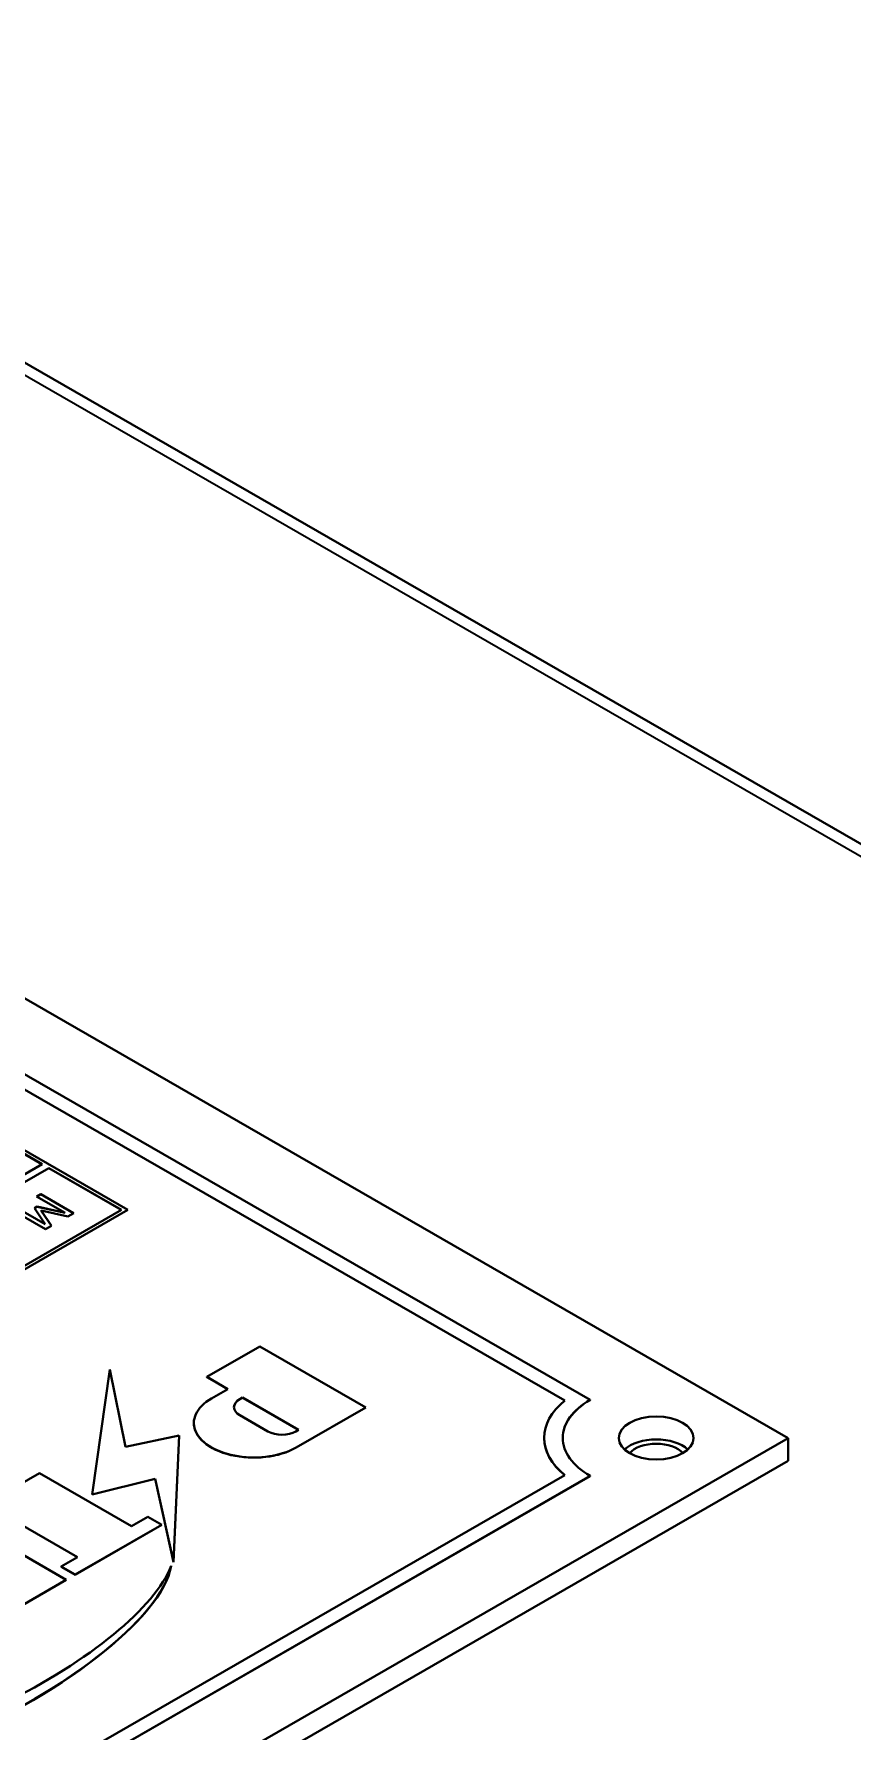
# Model space of a CAD drawing. Header units: millimetres. Extents: x 0 to 1682, y 0 to 1188.
# Drawn here: x 1464.02 to 1481.54, y 1056.52 to 1092.89 of the extents above; entities that cross this region are included whole.
import ezdxf

# ---------------------------------------------------------------- set-up
doc = ezdxf.new("R2010")
doc.units = ezdxf.units.MM
doc.header["$LTSCALE"] = 2
doc.layers.add('가시적인 것(ISO)', color=3, linetype='Continuous', lineweight=40)
doc.layers.add('가시적인 좁은 것(ISO)', color=3, linetype='Continuous', lineweight=35)

msp = doc.modelspace()

# ---------------------------------------------------------------- linework, layer by layer
at = {"layer": '가시적인 것(ISO)'}
for p, q in [((1604.3142, 1004.9367), (1451.5792, 1092.891)), ((1446.2302, 1082.348), (1480.1713, 1062.8026)), ((1475.9287, 1063.6203), (1447.6444, 1079.9081)), ((1447.6207, 1079.596), (1475.3867, 1063.6066)), ((1475.3844, 1063.6047), (1447.6207, 1079.5927)), ((1452.4528, 1075.5104), (1466.0292, 1067.6922)), ((1462.6351, 1069.5653), (1464.1907, 1068.6695)), ((1464.1879, 1068.6679), (1462.6351, 1069.562)), ((1464.1907, 1068.6695), (1451.6042, 1061.4214)), ((1451.7456, 1061.34), (1464.3321, 1068.588)), ((1464.3321, 1068.5848), (1451.7485, 1061.3383)), ((1464.3321, 1068.588), (1465.8878, 1067.6922)), ((1464.3321, 1068.5848), (1464.3321, 1068.588)), ((1465.8849, 1067.6906), (1464.3321, 1068.5848)), ((1464.0731, 1067.9804), (1464.1608, 1068.0309)), ((1464.6822, 1067.6296), (1464.0731, 1067.9804)), ((1464.0759, 1067.9788), (1464.1608, 1068.0276)), ((1464.1608, 1068.0309), (1464.8679, 1067.6237)), ((1464.1608, 1068.0276), (1464.1608, 1068.0309)), ((1464.1608, 1068.0276), (1464.865, 1067.6221)), ((1465.8878, 1067.6922), (1453.3013, 1060.4441)), ((1466.0292, 1067.6922), (1453.3013, 1060.3627)), ((1466.0292, 1067.6889), (1453.3013, 1060.3594)), ((1464.2616, 1067.2746), (1463.5545, 1067.6818)), ((1463.6485, 1067.7359), (1464.2576, 1067.3851)), ((1463.6485, 1067.7326), (1464.2576, 1067.3819)), ((1464.0278, 1067.73), (1464.0851, 1067.763)), ((1464.2576, 1067.3851), (1464.0278, 1067.73)), ((1464.0294, 1067.7276), (1464.0851, 1067.7597)), ((1464.0851, 1067.763), (1464.6822, 1067.6296)), ((1464.0851, 1067.7597), (1464.0851, 1067.763)), ((1464.0851, 1067.7597), (1464.6822, 1067.6264)), ((1464.7395, 1067.5498), (1464.1694, 1067.6748)), ((1464.1694, 1067.6748), (1464.3923, 1067.3498)), ((1464.1694, 1067.6716), (1464.1694, 1067.6748)), ((1464.1694, 1067.6716), (1464.3907, 1067.3489)), ((1464.6822, 1067.6264), (1464.6822, 1067.6296)), ((1464.8679, 1067.6237), (1464.7395, 1067.5498)), ((1466.0292, 1067.6889), (1466.0292, 1067.6922)), ((1464.2576, 1067.3819), (1464.2576, 1067.3851)), ((1464.3923, 1067.3498), (1464.2616, 1067.2746)), ((1468.8513, 1064.764), (1467.7168, 1064.1107)), ((1471.1204, 1063.4574), (1468.8513, 1064.764)), ((1465.6421, 1064.2688), (1465.2622, 1061.5933)), ((1465.9753, 1062.6153), (1465.6421, 1064.2688)), ((1467.7168, 1064.1107), (1468.1679, 1063.8509)), ((1467.7168, 1064.1074), (1467.7168, 1064.1107)), ((1468.1651, 1063.8493), (1467.7168, 1064.1074)), ((1468.1679, 1063.8509), (1467.8168, 1063.6488)), ((1468.4249, 1063.6368), (1468.4823, 1063.6699)), ((1468.4823, 1063.6666), (1468.4249, 1063.6336)), ((1468.4823, 1063.6666), (1468.4823, 1063.6699)), ((1468.4823, 1063.6699), (1469.6851, 1062.9772)), ((1469.6823, 1062.9756), (1468.4823, 1063.6666)), ((1469.6348, 1062.6019), (1471.1204, 1063.4574)), ((1471.1204, 1063.4541), (1469.6348, 1062.5986)), ((1471.1204, 1063.4541), (1471.1204, 1063.4574)), ((1475.9287, 1063.617), (1475.9287, 1063.6203)), ((1467.4403, 1063.1221), (1467.4403, 1063.1253)), ((1469.0263, 1062.9442), (1468.4249, 1063.2905)), ((1480.1713, 1062.8026), (1434.9165, 1036.7421)), ((1467.1265, 1062.8582), (1465.9753, 1062.6153)), ((1467.0032, 1060.1482), (1467.1265, 1062.8582)), ((1467.1265, 1062.855), (1467.0032, 1060.1449)), ((1467.1265, 1062.855), (1467.1265, 1062.8582)), ((1469.6851, 1062.9772), (1469.6277, 1062.9442)), ((1474.9429, 1062.8026), (1474.9429, 1062.8059)), ((1480.1713, 1062.8026), (1480.1713, 1062.3121)), ((1480.1713, 1062.3121), (1434.9165, 1036.2515)), ((1475.3867, 1062.0051), (1436.307, 1039.5006)), ((1436.3307, 1039.1885), (1475.9287, 1061.9915)), ((1475.9287, 1061.9882), (1436.3307, 1039.1852)), ((1464.1346, 1062.0478), (1462.981, 1061.3835)), ((1466.1029, 1060.9144), (1464.1346, 1062.0478)), ((1475.9287, 1061.9882), (1475.9287, 1061.9915)), ((1465.2622, 1061.5933), (1466.6103, 1061.9282)), ((1466.6103, 1061.9249), (1465.2622, 1061.59)), ((1465.2622, 1061.59), (1465.2622, 1061.5933)), ((1466.6103, 1061.9282), (1467.0032, 1060.1482)), ((1466.6103, 1061.9249), (1466.6103, 1061.9282)), ((1467.0032, 1060.1449), (1466.6103, 1061.9249)), ((1462.981, 1061.3835), (1464.9493, 1060.25)), ((1464.9464, 1060.2484), (1462.981, 1061.3802)), ((1464.7087, 1059.7651), (1462.4397, 1061.0718)), ((1464.9001, 1059.8753), (1466.7536, 1060.9427)), ((1466.7536, 1060.9394), (1464.9001, 1059.8721)), ((1466.4528, 1061.1159), (1466.1029, 1060.9144)), ((1466.7536, 1060.9427), (1466.4528, 1061.1159)), ((1466.7536, 1060.9394), (1466.7536, 1060.9427)), ((1464.9493, 1060.25), (1464.5994, 1060.0485)), ((1467.0032, 1060.1449), (1467.0032, 1060.1482)), ((1464.5994, 1060.0452), (1464.5994, 1060.0485)), ((1464.5994, 1060.0485), (1464.9001, 1059.8753)), ((1464.9001, 1059.8721), (1464.5994, 1060.0452)), ((1464.9001, 1059.8721), (1464.9001, 1059.8753)), ((1466.9525, 1060.0577), (1466.9525, 1060.0609)), ((1463.0602, 1058.8159), (1464.7087, 1059.7651)), ((1464.7087, 1059.7619), (1463.0602, 1058.8126)), ((1464.7087, 1059.7619), (1464.7087, 1059.7651))]:
    msp.add_line(p, q, dxfattribs=at)
for centre, major_axis, ratio, start_param, end_param in [((1468.7258, 1063.1253), (-1.2855, 0), 0.5758617, 5.4977871, 8.6393798), ((1468.7256, 1063.4637), (-0.4253, 0), 0.5758617, 5.4977871, 7.0685835), ((1468.7256, 1063.4604), (-0.4253, 0), 0.5758617, 5.4977871, 6.2765087), ((1477.3429, 1062.8059), (-2.4, 0), 0.5758617, 5.6652352, 6.9011354), ((1477.3429, 1062.8059), (-2, 0), 0.5758617, 5.4977871, 7.0685835), ((1477.3429, 1062.8026), (-2, 0), 0.5758617, 5.4977871, 6.2817656), ((1468.7258, 1063.1221), (-1.2855, 0), 0.5758617, 0, 2.3561945), ((1469.327, 1063.1173), (-0.4253, 0), 0.5758617, 0.7853982, 2.3561945), ((1477.3429, 1062.8026), (-2.4, 0), 0.5758617, 0, 0.616253), ((1477.3429, 1062.3121), (-0.8, 0), 0.5758617, 3.7030083, 5.7217697), ((1477.3429, 1062.3121), (0.64, 0), 0.5758617, 0.4714383, 2.6701544), ((1462.0902, 1058.1483), (4.8147, 2.325), 0.3266046, 2.1653715, 6.0567258), ((1462.0902, 1058.1451), (4.8147, 2.325), 0.3266046, 2.9851629, 6.0567258), ((1462.4873, 1058.5406), (-4.4785, -2.1345), 0.3361006, 5.4865256, 9.0894759)]:
    msp.add_ellipse(centre, major_axis=major_axis, ratio=ratio, start_param=start_param, end_param=end_param, dxfattribs=at)
msp.add_ellipse((1477.3429, 1062.8026), major_axis=(0.8, 0), ratio=0.5758617, dxfattribs=at)
at = {"layer": '가시적인 좁은 것(ISO)'}
for p, q in [((1603.915, 1004.8975), (1451.18, 1092.8517)), ((1468.4249, 1063.6336), (1468.4249, 1063.6368)), ((1469.6348, 1062.5986), (1469.6348, 1062.6019))]:
    msp.add_line(p, q, dxfattribs=at)

doc.saveas('drawing.dxf')
